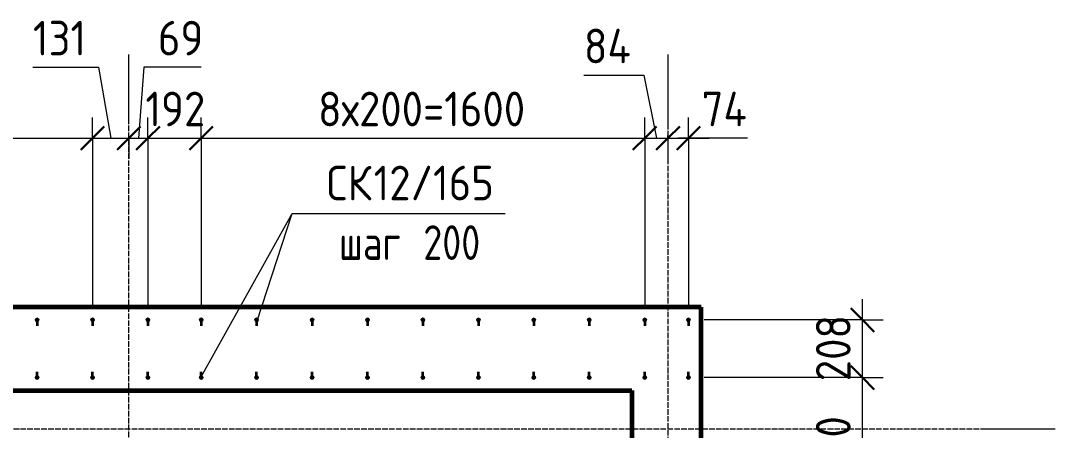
# Model space of a CAD drawing. Header units: millimetres. Extents: x 56549 to 83419, y -3049 to 32998.
# Drawn here: x 59610 to 63342, y 31141 to 32619 of the extents above; entities that cross this region are included whole.
import ezdxf

# ---------------------------------------------------------------- set-up
doc = ezdxf.new("R2010")
doc.units = ezdxf.units.MM
doc.linetypes.add('02 Штрихпунктирная _20 мм_', pattern=[25, 20, -2.5, 0, -2.5])
for name, color, linetype, lineweight in [('AA_Dim', 7, 'Continuous', 9), ('AA_Dim-50', 7, 'Continuous', 9), ('AA_Linii', 7, 'Continuous', 9), ('AA_Vinoska', 7, 'Continuous', 9), ('AF_Stena_Опалубка', 253, 'Continuous', 20), ('KR_Armatura', 7, 'Continuous', 20), ('KR_Armatura_Tonkie', 7, 'Continuous', 20), ('KR_Fundament', 7, 'Continuous', 20), ('Оси', 7, 'Continuous', 9)]:
    doc.layers.add(name, color=color, linetype=linetype, lineweight=lineweight)
doc.styles.add('ISOCPEUR_2', font='isocpeur.TTF', dxfattribs={"width": 0.9, "height": 125})
doc.styles.add('ISOCPEUR_3', font='isocpeur.TTF', dxfattribs={"width": 0.8, "height": 125})
doc.dimstyles.new('05_Округл_1мм__прозр_', dxfattribs={"dimscale": 304.8, "dimtxt": 125.344371, "dimasz": 0.278871, "dimexe": 0.246063, "dimexo": 0.164042, "dimgap": 0.016404, "dimtad": 1, "dimdec": 0, "dimdsep": 46, "dimtxsty": 'ISOCPEUR_2', "dimblk1": 'OBLIQUE', "dimblk2": 'OBLIQUE', "dimsah": 1, "dimcen": 0.09, "dimdle": 0.246063, "dimazin": 0, "dimtfac": 1, "dimtdec": 4, "dimtix": 1, "dimtmove": 0, "dimatfit": 3, "dimfxl": 1, "dimtvp": 1, "dimtolj": 1, "dimtzin": 0, "dimlwd": 18, "dimlwe": 18, "dimarcsym": 2})
doc.dimstyles.new('05_Округл_1мм__прозр__1', dxfattribs={"dimscale": 304.8, "dimtxt": 125.344371, "dimasz": 0.278871, "dimexe": 0.246063, "dimexo": 0.164042, "dimgap": 0.016404, "dimtad": 1, "dimdec": 0, "dimdsep": 46, "dimtxsty": 'ISOCPEUR_2', "dimblk1": 'OBLIQUE', "dimblk2": 'OBLIQUE', "dimsah": 1, "dimcen": 0.09, "dimdle": 0.246063, "dimazin": 0, "dimtfac": 1, "dimtdec": 4, "dimtix": 1, "dimtmove": 1, "dimatfit": 3, "dimfxl": 1, "dimtvp": 1, "dimtolj": 1, "dimtzin": 0, "dimlwd": 18, "dimlwe": 18, "dimarcsym": 2})

# ---------------------------------------------------------------- blocks, each defined once
blk = doc.blocks.new('351_Ряд стержней П переменный шаг _НесАрм_РабПлоск_ - Тип 1-3764197-Схема расположения выпусков фундаментной плиты на отм_-0_450 входной группы в осях 18-20_Н-А_1')
at = {"layer": 'KR_Armatura_Tonkie'}
for points in [[(0, 1854), (-0.8, 1857), (-1.8, 1858.2), (-4.4, 1859.8), (-7.6, 1859.8), (-10.2, 1858.2), (-11.8, 1855.6), (-12, 1854), (-11.2, 1851), (-9, 1848.8), (-6, 1848), (-3, 1848.8), (-1.8, 1849.8), (-0.2, 1852.4)], [(208, 1854), (207.8, 1855.6), (206.2, 1858.2), (205, 1859.2), (202, 1860), (200.4, 1859.8), (197.8, 1858.2), (196.2, 1855.6), (196, 1854), (196.8, 1851), (199, 1848.8), (202, 1848), (205, 1848.8), (207.2, 1851)], [(0, 1696), (-0.8, 1699), (-2, 1700.4), (-4.4, 1701.8), (-7.6, 1701.8), (-10.2, 1700.2), (-11.8, 1697.6), (-12, 1696), (-11.2, 1693), (-9, 1690.8), (-6, 1690), (-3, 1690.8), (-1.8, 1691.8), (-0.2, 1694.4)], [(208, 1696), (207.8, 1697.6), (206.2, 1700.2), (205, 1701.2), (202, 1702), (200.4, 1701.8), (197.8, 1700.2), (196.2, 1697.6), (196, 1696), (196.8, 1693), (199, 1690.8), (202, 1690), (205, 1690.8), (207.2, 1693)], [(0, 1496), (-0.8, 1499), (-1.8, 1500.2), (-4.4, 1501.8), (-7.6, 1501.8), (-10.2, 1500.2), (-11.8, 1497.6), (-12, 1496), (-11.2, 1493), (-9, 1490.8), (-6, 1490), (-3, 1490.8), (-1.8, 1491.8), (-0.2, 1494.4)], [(208, 1496), (207.8, 1497.6), (206.2, 1500.2), (205, 1501.2), (202, 1502), (200.4, 1501.8), (197.8, 1500.2), (196.2, 1497.6), (196, 1496), (196.8, 1493), (199, 1490.8), (202, 1490), (205, 1490.8), (207.2, 1493)], [(0, 1296), (-0.8, 1299), (-1.8, 1300.2), (-4.4, 1301.8), (-7.6, 1301.8), (-10.2, 1300.2), (-11.8, 1297.6), (-12, 1296), (-11.2, 1293), (-9, 1290.8), (-6, 1290), (-3, 1290.8), (-1.8, 1291.8), (-0.2, 1294.4)], [(208, 1296), (207.8, 1297.6), (206.2, 1300.2), (205, 1301.2), (202, 1302), (200.4, 1301.8), (197.8, 1300.2), (196.2, 1297.6), (196, 1296), (196.8, 1293), (199, 1290.8), (202, 1290), (205, 1290.8), (207.2, 1293)], [(0, 1096), (-0.8, 1099), (-2.7, 1100.8), (-4.4, 1101.8), (-7.6, 1101.8), (-10.2, 1100.2), (-11.8, 1097.6), (-12, 1096), (-11.2, 1093), (-9, 1090.8), (-6, 1090), (-3, 1090.8), (-1.8, 1091.8), (-0.2, 1094.4)], [(208, 1096), (207.8, 1097.6), (205.6, 1100.8), (205, 1101.2), (202, 1102), (200.4, 1101.8), (197.8, 1100.2), (196.2, 1097.6), (196, 1096), (196.8, 1093), (199, 1090.8), (202, 1090), (205, 1090.8), (207.2, 1093)], [(0, 896), (-0.8, 899), (-1.8, 900.2), (-4.4, 901.8), (-7.6, 901.8), (-10.2, 900.2), (-11.8, 897.6), (-12, 896), (-11.2, 893), (-9, 890.8), (-6, 890), (-3, 890.8), (-1.8, 891.8), (-0.2, 894.4)], [(208, 896), (207.8, 897.6), (206.2, 900.2), (205, 901.2), (202, 902), (200.4, 901.8), (197.8, 900.2), (196.2, 897.6), (196, 896), (196.8, 893), (199, 890.8), (202, 890), (205, 890.8), (207.2, 893)], [(0, 696), (-0.8, 699), (-1.8, 700.2), (-4.4, 701.8), (-7.6, 701.8), (-10.2, 700.2), (-11.8, 697.6), (-12, 696), (-11.2, 693), (-9, 690.8), (-6, 690), (-3, 690.8), (-1.8, 691.8), (-0.2, 694.6)], [(208, 696), (207.8, 697.6), (206.2, 700.2), (205, 701.2), (202, 702), (200.4, 701.8), (197.8, 700.2), (196.2, 697.6), (196, 696), (196.8, 693), (199, 690.8), (202, 690), (205, 690.8), (207.2, 693)], [(0, 496), (-0.8, 499), (-1.8, 500.2), (-4.4, 501.8), (-7.6, 501.8), (-10.2, 500.2), (-11.8, 497.6), (-12, 496), (-11.2, 493), (-9, 490.8), (-6, 490), (-3, 490.8), (-1.8, 491.8), (-0.2, 494.4)], [(208, 496), (207.8, 497.6), (206.2, 500.2), (205, 501.2), (202, 502), (200.4, 501.8), (197.8, 500.2), (196.2, 497.6), (196, 496), (196.8, 493), (199, 490.8), (202, 490), (205, 490.8), (207.2, 493)], [(0, 296), (-0.8, 299), (-1.8, 300.2), (-4.4, 301.8), (-7.6, 301.8), (-10.2, 300.2), (-11.8, 297.6), (-12, 296), (-11.2, 293), (-9, 290.8), (-6, 290), (-3, 290.8), (-1.8, 291.8), (-0.2, 294.4)], [(208, 296), (207.8, 297.6), (206.2, 300.2), (205, 301.2), (202, 302), (200.4, 301.8), (197.8, 300.2), (196.2, 297.6), (196, 296), (196.8, 293), (199, 290.8), (202, 290), (205, 290.8), (207.2, 293)], [(0, 96), (-0.8, 99), (-1.8, 100.2), (-4.4, 101.8), (-7.6, 101.8), (-10.2, 100.2), (-11.8, 97.6), (-11.7, 94.9), (-11.2, 93), (-9, 90.8), (-6, 90), (-3, 90.8), (-1.8, 91.8), (-0.1, 94.9)], [(208, 96), (207.8, 97.6), (206.2, 100.2), (205, 101.2), (202, 102), (200.4, 101.8), (197.8, 100.2), (196.2, 97.6), (196.3, 94.9), (196.8, 93), (199, 90.8), (202, 90), (205, 90.8), (207.2, 93), (207.7, 94.9)], [(0, -96), (-0.8, -93), (-1.8, -91.8), (-4.4, -90.2), (-7.6, -90.2), (-10.2, -91.8), (-11.8, -94.4), (-12, -96), (-11.2, -99), (-9, -101.2), (-6, -102), (-3, -101.2), (-1.8, -100.2), (-0.2, -97.6)], [(208, -96), (207.8, -94.4), (206.2, -91.8), (205, -90.8), (202, -90), (200.4, -90.2), (197.8, -91.8), (196.2, -94.4), (196, -96), (196.8, -99), (199, -101.2), (202, -102), (205, -101.2), (207.2, -99)], [(0, -296), (-1.6, -291.9), (-1.8, -291.8), (-4.4, -290.2), (-7.6, -290.2), (-10.3, -291.9), (-11.8, -294.4), (-12, -296), (-11.2, -299), (-9, -301.2), (-6, -302), (-3, -301.2), (-1.8, -300.2), (-0.2, -297.6)], [(208, -296), (207.8, -294.4), (206.2, -291.8), (205, -290.8), (202, -290), (200.4, -290.2), (197.7, -291.9), (196.2, -294.4), (196, -296), (196.8, -299), (199, -301.2), (202, -302), (205, -301.2), (207.2, -299)], [(0, -496), (-0.8, -493), (-1.8, -491.8), (-4.4, -490.2), (-7.6, -490.2), (-10.2, -491.8), (-11.8, -494.4), (-12, -496), (-11.2, -499), (-9, -501.2), (-6, -502), (-3, -501.2), (-1.8, -500.2), (-0.2, -497.6)], [(208, -496), (207.8, -494.4), (206.2, -491.8), (205, -490.8), (202, -490), (200.4, -490.2), (197.8, -491.8), (196.2, -494.4), (196, -496), (196.8, -499), (199, -501.2), (202, -502), (205, -501.2), (207.2, -499)], [(0, -696), (-0.8, -693), (-1.8, -691.8), (-4.4, -690.2), (-7.6, -690.2), (-10.2, -691.8), (-11.8, -694.4), (-12, -696), (-11.2, -699), (-9, -701.2), (-6, -702), (-3, -701.2), (-1.8, -700.2), (-0.2, -697.6)], [(208, -696), (207.8, -694.4), (206.2, -691.8), (205, -690.8), (202, -690), (200.4, -690.2), (197.8, -691.8), (196.2, -694.4), (196, -696), (196.8, -699), (199, -701.2), (202, -702), (205, -701.2), (207.2, -699)], [(0, -896), (-0.8, -893), (-2.1, -891.6), (-4.4, -890.2), (-7.6, -890.2), (-10.2, -891.8), (-11.8, -894.4), (-12, -896), (-11.2, -899), (-9, -901.2), (-6, -902), (-3, -901.2), (-1.8, -900.2), (-0.2, -897.6)], [(208, -896), (207.8, -894.4), (206.2, -891.8), (205, -890.8), (202, -890), (200.4, -890.2), (197.8, -891.8), (196.2, -894.4), (196, -896), (196.8, -899), (199, -901.2), (202, -902), (205, -901.2), (207.2, -899)], [(0, -1096), (-0.8, -1093), (-1.8, -1091.8), (-4.4, -1090.2), (-7.6, -1090.2), (-10.2, -1091.8), (-11.8, -1094.4), (-12, -1096), (-11.2, -1099), (-9, -1101.2), (-6, -1102), (-3, -1101.2), (-1.8, -1100.2), (-0.2, -1097.6)], [(208, -1096), (207.8, -1094.4), (206.2, -1091.8), (205, -1090.8), (202, -1090), (200.4, -1090.2), (197.8, -1091.8), (196.2, -1094.4), (196, -1096), (196.8, -1099), (199, -1101.2), (202, -1102), (205, -1101.2), (207.2, -1099)], [(0, -1296), (-0.8, -1293), (-1.8, -1291.8), (-4.4, -1290.2), (-7.6, -1290.2), (-10.2, -1291.8), (-11.8, -1294.4), (-12, -1296), (-11.2, -1299), (-9, -1301.2), (-6, -1302), (-3, -1301.2), (-1.8, -1300.2), (-0.2, -1297.6)], [(208, -1296), (207.8, -1294.4), (206.2, -1291.8), (205, -1290.8), (202, -1290), (200.4, -1290.2), (197.8, -1291.8), (196.2, -1294.4), (196, -1296), (196.8, -1299), (199, -1301.2), (202, -1302), (205, -1301.2), (207.2, -1299), (207.5, -1297.8)], [(0, -1496), (-0.8, -1493), (-2.7, -1491.2), (-4.4, -1490.2), (-7.6, -1490.2), (-10.2, -1491.8), (-11.8, -1494.4), (-12, -1496), (-11.2, -1499), (-9, -1501.2), (-6, -1502), (-3, -1501.2), (-1.8, -1500.2), (-0.2, -1497.6)], [(208, -1496), (207.8, -1494.4), (206.2, -1491.8), (205, -1490.8), (202, -1490), (200.4, -1490.2), (197.8, -1491.8), (196.2, -1494.4), (196, -1496), (196.8, -1499), (199, -1501.2), (202, -1502), (205, -1501.2), (207.2, -1499)], [(0, -1696), (-0.8, -1693), (-1.8, -1691.8), (-4.4, -1690.2), (-7.6, -1690.2), (-10.2, -1691.8), (-11.8, -1694.4), (-12, -1696), (-11.2, -1699), (-9, -1701.2), (-6, -1702), (-3, -1701.2), (-1.8, -1700.2), (-0.2, -1697.6)], [(208, -1696), (207.8, -1694.4), (206.2, -1691.8), (205, -1690.8), (202, -1690), (200.4, -1690.2), (197.8, -1691.8), (196.2, -1694.4), (196, -1696), (196.8, -1699), (199, -1701.2), (202, -1702), (205, -1701.2), (207.2, -1699)], [(0, -1854), (-0.8, -1851), (-1.8, -1849.8), (-4.4, -1848.2), (-7.6, -1848.2), (-10.2, -1849.8), (-11.8, -1852.4), (-12, -1854), (-11.2, -1857), (-9, -1859.2), (-6, -1860), (-2.4, -1858.7), (-1.8, -1858.2), (-0.2, -1855.6)], [(208, -1854), (207.8, -1852.4), (206.2, -1849.8), (205, -1848.8), (202, -1848), (200.4, -1848.2), (197.8, -1849.8), (196.2, -1852.4), (196, -1854), (196.8, -1857), (199, -1859.2), (202, -1860), (205, -1859.2), (207.2, -1857)]]:
    blk.add_hatch(color=256, dxfattribs=at).paths.add_polyline_path(points)
at = {"layer": 'KR_Armatura'}
for centre in [(-6, 1854), (202, 1854), (-6, 1696), (202, 1696), (-6, 1496), (202, 1496), (-6, 1296), (202, 1296), (-6, 1096), (202, 1096), (-6, 896), (202, 896), (-6, 696), (202, 696), (-6, 496), (202, 496), (-6, 296), (202, 296), (-6, 96), (202, 96), (-6, -96), (202, -96), (-6, -296), (202, -296), (-6, -496), (202, -496), (-6, -696), (202, -696), (-6, -896), (202, -896), (-6, -1096), (202, -1096), (-6, -1296), (202, -1296), (-6, -1496), (202, -1496), (-6, -1696), (202, -1696), (-6, -1854), (202, -1854)]:
    blk.add_circle(centre, 6, dxfattribs=at)
at = {"layer": 'KR_Armatura_Tonkie', "lineweight": 35}
for p, q in [((0, 1854), (15, 1854)), ((196, 1854), (181, 1854)), ((0, 1696), (15, 1696)), ((196, 1696), (181, 1696)), ((0, 1496), (15, 1496)), ((196, 1496), (181, 1496)), ((0, 1296), (15, 1296)), ((196, 1296), (181, 1296)), ((0, 1096), (15, 1096)), ((196, 1096), (181, 1096)), ((0, 896), (15, 896)), ((196, 896), (181, 896)), ((0, 696), (15, 696)), ((196, 696), (181, 696)), ((0, 496), (15, 496)), ((196, 496), (181, 496)), ((0, 296), (15, 296)), ((196, 296), (181, 296)), ((0, 96), (15, 96)), ((196, 96), (181, 96)), ((0, -96), (15, -96)), ((196, -96), (181, -96)), ((0, -296), (15, -296)), ((196, -296), (181, -296)), ((0, -496), (15, -496)), ((196, -496), (181, -496)), ((0, -696), (15, -696)), ((196, -696), (181, -696)), ((0, -896), (15, -896)), ((196, -896), (181, -896)), ((0, -1096), (15, -1096)), ((196, -1096), (181, -1096)), ((0, -1296), (15, -1296)), ((196, -1296), (181, -1296)), ((0, -1496), (15, -1496)), ((196, -1496), (181, -1496)), ((0, -1696), (15, -1696)), ((196, -1696), (181, -1696)), ((0, -1854), (15, -1854)), ((196, -1854), (181, -1854))]:
    blk.add_line(p, q, dxfattribs=at)
at = {"layer": 'KR_Armatura_Tonkie'}
for centre, start, end in [((-6, 1854), 360, 180), ((-6, 1854), 180, 0), ((202, 1854), 0, 180), ((202, 1854), 180, 360), ((-6, 1696), 360, 180), ((-6, 1696), 180, 0), ((202, 1696), 0, 180), ((202, 1696), 180, 360), ((-6, 1496), 360, 180), ((-6, 1496), 180, 0), ((202, 1496), 0, 180), ((202, 1496), 180, 360), ((-6, 1296), 360, 180), ((-6, 1296), 180, 0), ((202, 1296), 0, 180), ((202, 1296), 180, 360), ((-6, 1096), 360, 180), ((-6, 1096), 180, 0), ((202, 1096), 0, 180), ((202, 1096), 180, 360), ((-6, 896), 360, 180), ((-6, 896), 180, 0), ((202, 896), 0, 180), ((202, 896), 180, 360), ((-6, 696), 360, 180), ((-6, 696), 180, 0), ((202, 696), 0, 180), ((202, 696), 180, 360), ((-6, 496), 360, 180), ((-6, 496), 180, 0), ((202, 496), 0, 180), ((202, 496), 180, 360), ((-6, 296), 360, 180), ((202, 296), 0, 180), ((-6, 296), 180, 360), ((202, 296), 180, 360), ((-6, 96), 360, 180), ((-6, 96), 180, 360), ((202, 96), 0, 180), ((202, 96), 180, 360), ((-6, -96), 360, 180), ((-6, -96), 180, 360), ((202, -96), 0, 180), ((202, -96), 180, 360), ((-6, -296), 360, 180), ((-6, -296), 180, 360), ((202, -296), 0, 180), ((202, -296), 180, 360), ((-6, -496), 360, 180), ((-6, -496), 180, 0), ((202, -496), 0, 180), ((202, -496), 180, 360), ((-6, -696), 360, 180), ((-6, -696), 180, 0), ((202, -696), 0, 180), ((202, -696), 180, 360), ((-6, -896), 360, 180), ((202, -896), 0, 180), ((-6, -896), 180, 0), ((202, -896), 180, 360), ((-6, -1096), 360, 180), ((-6, -1096), 180, 0), ((202, -1096), 0, 180), ((202, -1096), 180, 360), ((-6, -1296), 360, 180), ((-6, -1296), 180, 0), ((202, -1296), 0, 180), ((202, -1296), 180, 360), ((-6, -1496), 360, 180), ((202, -1496), 0, 180), ((-6, -1496), 180, 0), ((202, -1496), 180, 360), ((-6, -1696), 360, 180), ((-6, -1696), 180, 0), ((202, -1696), 0, 180), ((202, -1696), 180, 360), ((-6, -1854), 360, 180), ((-6, -1854), 180, 0), ((202, -1854), 0, 180), ((202, -1854), 180, 360)]:
    blk.add_arc(centre, 6, start, end, dxfattribs=at)
blk = doc.blocks.new('DIMBLOCK3-Схема расположения выпусков фундаментной плиты на отм_-0_450 входной группы в осях 18-20_Н-А_1')
at = {"layer": 'AA_Dim-50', "lineweight": 18}
for p, q in [((58469.1, 32194.7), (58469.1, 32269.7)), ((59869.1, 32194.7), (59869.1, 32269.7)), ((58469.1, 32194.7), (59869.1, 32194.7)), ((58469.1, 32194.7), (58469.1, 31595)), ((59869.1, 32194.7), (59869.1, 31595)), ((60000.1, 32194.7), (60000.1, 32204.8)), ((60000.1, 32194.7), (60000.1, 32119.7))]:
    blk.add_line(p, q, dxfattribs=at)
at = {"layer": 'AA_Dim-50', "lineweight": 30}
for p, q in [((58469.1, 32194.7), (58511.6, 32237.2)), ((59869.1, 32194.7), (59911.6, 32237.2)), ((60000.1, 32194.7), (60042.6, 32237.2)), ((58469.1, 32194.7), (58426.6, 32152.2)), ((59869.1, 32194.7), (59826.6, 32152.2)), ((60000.1, 32194.7), (59957.6, 32152.2))]:
    blk.add_line(p, q, dxfattribs=at)
at = {"layer": 'AA_Dim-50', "color": 0, "lineweight": 18, "insert": (58785.9, 32362.6), "char_height": 125, "width": 919.507, "attachment_point": 1, "line_spacing_factor": 1.135194, "style": 'ISOCPEUR_2'}
blk.add_mtext('7х200=1400', dxfattribs=at)
blk = doc.blocks.new('_None')
blk = doc.blocks.new('DIMBLOCK4-Схема расположения выпусков фундаментной плиты на отм_-0_450 входной группы в осях 18-20_Н-А_1')
at = {"layer": 'AA_Dim-50', "lineweight": 18}
for p, q in [((59654, 32450.5), (59890.8, 32450.5)), ((59890.8, 32450.5), (59934.6, 32194.7)), ((59869.1, 32194.7), (59869.1, 32269.7)), ((60069.1, 32194.7), (60069.1, 32269.7)), ((59869.1, 32194.7), (60000.1, 32194.7)), ((59869.1, 32194.7), (59869.1, 31595)), ((60000.1, 32194.7), (60000.1, 32204.8)), ((60000.1, 32194.7), (60000.1, 32119.7)), ((60069.1, 32194.7), (60069.1, 31595))]:
    blk.add_line(p, q, dxfattribs=at)
at = {"layer": 'AA_Dim-50', "lineweight": 30}
for p, q in [((59869.1, 32194.7), (59911.6, 32237.2)), ((60000.1, 32194.7), (60042.6, 32237.2)), ((60069.1, 32194.7), (60111.6, 32237.2)), ((59869.1, 32194.7), (59826.6, 32152.2)), ((60000.1, 32194.7), (59957.6, 32152.2)), ((60069.1, 32194.7), (60026.6, 32152.2))]:
    blk.add_line(p, q, dxfattribs=at)
at = {"layer": 'AA_Dim-50', "color": 0, "lineweight": 18, "insert": (59654, 32618.3), "char_height": 125, "width": 224.201, "attachment_point": 1, "line_spacing_factor": 1.135194, "style": 'ISOCPEUR_2'}
blk.add_mtext('131', dxfattribs=at)
blk = doc.blocks.new('DIMBLOCK5-Схема расположения выпусков фундаментной плиты на отм_-0_450 входной группы в осях 18-20_Н-А_1')
at = {"layer": 'AA_Dim-50', "lineweight": 18}
for p, q in [((60054.6, 32450.5), (60034.6, 32194.7)), ((60260.7, 32450.5), (60054.6, 32450.5)), ((60069.1, 32194.7), (60069.1, 32269.7)), ((60261.1, 32194.7), (60261.1, 32269.7)), ((60000.1, 32194.7), (60000.1, 32204.8)), ((60000.1, 32194.7), (60069.1, 32194.7)), ((60000.1, 32194.7), (60000.1, 32119.7)), ((60069.1, 32194.7), (60069.1, 31595)), ((60261.1, 32194.7), (60261.1, 31595))]:
    blk.add_line(p, q, dxfattribs=at)
at = {"layer": 'AA_Dim-50', "lineweight": 30}
for p, q in [((60000.1, 32194.7), (60042.6, 32237.2)), ((60069.1, 32194.7), (60111.6, 32237.2)), ((60261.1, 32194.7), (60303.6, 32237.2)), ((60000.1, 32194.7), (59957.6, 32152.2)), ((60069.1, 32194.7), (60026.6, 32152.2)), ((60261.1, 32194.7), (60218.6, 32152.2))]:
    blk.add_line(p, q, dxfattribs=at)
at = {"layer": 'AA_Dim-50', "color": 0, "lineweight": 18, "insert": (60104.6, 32618.3), "char_height": 125, "width": 187.307, "attachment_point": 1, "line_spacing_factor": 1.135194, "style": 'ISOCPEUR_2'}
blk.add_mtext('69', dxfattribs=at)
blk = doc.blocks.new('DIMBLOCK6-Схема расположения выпусков фундаментной плиты на отм_-0_450 входной группы в осях 18-20_Н-А_1')
at = {"layer": 'AA_Dim-50', "lineweight": 18}
for p, q in [((60069.1, 32194.7), (60069.1, 32269.7)), ((60261.1, 32194.7), (60261.1, 32269.7)), ((60069.1, 32194.7), (60261.1, 32194.7)), ((60069.1, 32194.7), (60069.1, 31595)), ((60261.1, 32194.7), (60261.1, 31595))]:
    blk.add_line(p, q, dxfattribs=at)
at = {"layer": 'AA_Dim-50', "lineweight": 30}
for p, q in [((60069.1, 32194.7), (60111.6, 32237.2)), ((60261.1, 32194.7), (60303.6, 32237.2)), ((60069.1, 32194.7), (60026.6, 32152.2)), ((60261.1, 32194.7), (60218.6, 32152.2))]:
    blk.add_line(p, q, dxfattribs=at)
at = {"layer": 'AA_Dim-50', "color": 0, "lineweight": 18, "insert": (60059.8, 32362.6), "char_height": 125, "width": 252.581, "attachment_point": 1, "line_spacing_factor": 1.135194, "style": 'ISOCPEUR_2'}
blk.add_mtext('192', dxfattribs=at)
blk = doc.blocks.new('DIMBLOCK7-Схема расположения выпусков фундаментной плиты на отм_-0_450 входной группы в осях 18-20_Н-А_1')
at = {"layer": 'AA_Dim-50', "lineweight": 18}
for p, q in [((60261.1, 32194.7), (60261.1, 32269.7)), ((61861.1, 32194.7), (61861.1, 32269.7)), ((60261.1, 32194.7), (61861.1, 32194.7)), ((60261.1, 32194.7), (60261.1, 31595)), ((61861.1, 32194.7), (61861.1, 31595)), ((61945.1, 32194.7), (61945.1, 32204.8)), ((61945.1, 32194.7), (61945.1, 32119.7))]:
    blk.add_line(p, q, dxfattribs=at)
at = {"layer": 'AA_Dim-50', "lineweight": 30}
for p, q in [((60261.1, 32194.7), (60303.6, 32237.2)), ((61861.1, 32194.7), (61903.6, 32237.2)), ((61945.1, 32194.7), (61987.6, 32237.2)), ((60261.1, 32194.7), (60218.6, 32152.2)), ((61861.1, 32194.7), (61818.6, 32152.2)), ((61945.1, 32194.7), (61902.6, 32152.2))]:
    blk.add_line(p, q, dxfattribs=at)
at = {"layer": 'AA_Dim-50', "color": 0, "lineweight": 18, "insert": (60682.7, 32362.6), "char_height": 125, "width": 908.155, "attachment_point": 1, "line_spacing_factor": 1.135194, "style": 'ISOCPEUR_2'}
blk.add_mtext('8х200=1600', dxfattribs=at)
blk = doc.blocks.new('DIMBLOCK8-Схема расположения выпусков фундаментной плиты на отм_-0_450 входной группы в осях 18-20_Н-А_1')
at = {"layer": 'AA_Dim-50', "lineweight": 18}
for p, q in [((61641.8, 32422), (61857.4, 32422)), ((61857.4, 32422), (61903.1, 32194.7)), ((61861.1, 32194.7), (61861.1, 32269.7)), ((62019.1, 32194.7), (62019.1, 32269.7)), ((61861.1, 32194.7), (61945.1, 32194.7)), ((61861.1, 32194.7), (61861.1, 31595)), ((61945.1, 32194.7), (61945.1, 32204.8)), ((61945.1, 32194.7), (61945.1, 32119.7)), ((62019.1, 32194.7), (62019.1, 31595))]:
    blk.add_line(p, q, dxfattribs=at)
at = {"layer": 'AA_Dim-50', "lineweight": 30}
for p, q in [((61861.1, 32194.7), (61903.6, 32237.2)), ((61945.1, 32194.7), (61987.6, 32237.2)), ((62019.1, 32194.7), (62061.6, 32237.2)), ((61861.1, 32194.7), (61818.6, 32152.2)), ((61945.1, 32194.7), (61902.6, 32152.2)), ((62019.1, 32194.7), (61976.6, 32152.2))]:
    blk.add_line(p, q, dxfattribs=at)
at = {"layer": 'AA_Dim-50', "color": 0, "lineweight": 18, "insert": (61641.8, 32589.9), "char_height": 125, "width": 198.659, "attachment_point": 1, "line_spacing_factor": 1.135194, "style": 'ISOCPEUR_2'}
blk.add_mtext('84', dxfattribs=at)
blk = doc.blocks.new('DIMBLOCK9-Схема расположения выпусков фундаментной плиты на отм_-0_450 входной группы в осях 18-20_Н-А_1')
at = {"layer": 'AA_Dim-50', "lineweight": 18}
for p, q in [((62019.1, 32194.7), (62019.1, 32269.7)), ((61945.1, 32194.7), (61945.1, 32204.8)), ((61945.1, 32194.7), (62094.1, 32194.7)), ((61945.1, 32194.7), (61945.1, 32119.7)), ((62016.5, 32194.7), (61982.1, 32194.7)), ((62232.1, 32194.7), (62016.5, 32194.7)), ((62019.1, 32194.7), (62019.1, 31595))]:
    blk.add_line(p, q, dxfattribs=at)
at = {"layer": 'AA_Dim-50', "lineweight": 30}
for p, q in [((61945.1, 32194.7), (61987.6, 32237.2)), ((62019.1, 32194.7), (62061.6, 32237.2)), ((61945.1, 32194.7), (61902.6, 32152.2)), ((62019.1, 32194.7), (61976.6, 32152.2))]:
    blk.add_line(p, q, dxfattribs=at)
at = {"layer": 'AA_Dim-50', "color": 0, "lineweight": 18, "insert": (62066.5, 32362.6), "char_height": 125, "width": 198.659, "attachment_point": 1, "line_spacing_factor": 1.135194, "style": 'ISOCPEUR_2'}
blk.add_mtext('74', dxfattribs=at)
blk = doc.blocks.new('DIMBLOCK18-Схема расположения выпусков фундаментной плиты на отм_-0_450 входной группы в осях 18-20_Н-А_1')
at = {"layer": 'AA_Dim-50', "lineweight": 30}
for p, q in [((62646.8, 31539), (62604.3, 31581.5)), ((62646.8, 31539), (62689.3, 31496.5)), ((62646.8, 31331), (62604.3, 31373.5)), ((62646.8, 31331), (62689.3, 31288.5)), ((62646.8, 30330.6), (62604.3, 30373.1)), ((62646.8, 30330.6), (62689.3, 30288.1))]:
    blk.add_line(p, q, dxfattribs=at)
at = {"layer": 'AA_Dim-50', "lineweight": 18}
for p, q in [((62646.8, 31539), (62075.1, 31539)), ((62646.8, 31539), (62721.8, 31539)), ((62646.8, 31331), (62075.1, 31331)), ((62646.8, 30330.6), (62646.8, 31331)), ((62646.8, 31331), (62721.8, 31331)), ((62646.8, 30330.6), (62075.1, 30330.6)), ((62646.8, 30330.6), (62721.8, 30330.6))]:
    blk.add_line(p, q, dxfattribs=at)
at = {"layer": 'AA_Dim-50', "color": 0, "lineweight": 18, "insert": (62479, 30452.2), "char_height": 125, "width": 908.155, "attachment_point": 1, "rotation": 90, "line_spacing_factor": 1.135194, "style": 'ISOCPEUR_2'}
blk.add_mtext('5х200=1000', dxfattribs=at)
blk = doc.blocks.new('DIMBLOCK19-Схема расположения выпусков фундаментной плиты на отм_-0_450 входной группы в осях 18-20_Н-А_1')
at = {"layer": 'AA_Dim-50', "lineweight": 30}
for p, q in [((62646.8, 31539), (62604.3, 31581.5)), ((62646.8, 31539), (62689.3, 31496.5)), ((62646.8, 31331), (62604.3, 31373.5)), ((62646.8, 31331), (62689.3, 31288.5))]:
    blk.add_line(p, q, dxfattribs=at)
at = {"layer": 'AA_Dim-50', "lineweight": 18}
for p, q in [((62646.8, 31331), (62646.8, 31614)), ((62646.8, 31539), (62075.1, 31539)), ((62646.8, 31539), (62721.8, 31539)), ((62646.8, 31331), (62075.1, 31331)), ((62646.8, 31331), (62721.8, 31331))]:
    blk.add_line(p, q, dxfattribs=at)
at = {"layer": 'AA_Dim-50', "color": 0, "lineweight": 18, "insert": (62479, 31317.9), "char_height": 125, "width": 280.961, "attachment_point": 1, "rotation": 90, "line_spacing_factor": 1.135194, "style": 'ISOCPEUR_2'}
blk.add_mtext('208', dxfattribs=at)
blk = doc.blocks.new('042_М_Арматуры - Диам длина поз _ Шаг-2260295-Схема расположения выпусков фундаментной плиты на отм_-0_450 входной группы в осях 18-20_Н-А_1')
at = {"layer": 'AA_Vinoska'}
blk.add_line((-7, 0), (7, 0), dxfattribs=at)

msp = doc.modelspace()

# ---------------------------------------------------------------- linework, layer by layer
at = {"layer": 'AA_Linii', "lineweight": 20}
for p, q in [((62025.0616, 31539), (62013.0616, 31539)), ((62025.0616, 31331), (62013.0616, 31331))]:
    msp.add_line(p, q, dxfattribs=at)
at = {"layer": 'AA_Vinoska'}
for p, q in [((60260.8849, 31333.1582), (60588.9043, 31923.0135)), ((60461.3815, 31531.6502), (60588.9043, 31923.0135)), ((60588.9043, 31923.0135), (60657.8777, 31923.0135)), ((60588.9043, 31923.0135), (60657.8777, 31923.0135))]:
    msp.add_line(p, q, dxfattribs=at)
at = {"layer": 'AF_Stena_Опалубка', "lineweight": 60}
for p, q in [((62065.0616, 31585), (58515.0616, 31585)), ((62065.0616, 31285), (62065.0616, 31585)), ((58515.0616, 31285), (61815.0616, 31285)), ((61815.0616, 31285), (61815.0616, 29930)), ((62065.0616, 27650), (62065.0616, 31285))]:
    msp.add_line(p, q, dxfattribs=at)
at = {"layer": 'KR_Fundament'}
for p, q in [((58265.0616, 31585), (62065.0616, 31585)), ((62065.0616, 31585), (58265.0616, 31585)), ((62065.0616, 31585), (62065.0616, 29140)), ((62065.0616, 27650), (62065.0616, 31585))]:
    msp.add_line(p, q, dxfattribs=at)
at = {"layer": 'Оси'}
for p, q in [((60000.0616, 32246.2062), (60000.0616, 32496.2062)), ((61945.0616, 32496.2062), (61945.0616, 32246.2062)), ((63342.4672, 31145), (63092.4672, 31145))]:
    msp.add_line(p, q, dxfattribs=at)
at = {"layer": 'Оси', "linetype": '02 Штрихпунктирная _20 мм_'}
for p, q in [((60000.0616, 26999.5119), (60000.0616, 32246.2062)), ((61945.0616, 32246.2062), (61945.0616, 26999.5119)), ((63092.4672, 31145), (57208.3949, 31145))]:
    msp.add_line(p, q, dxfattribs=at)

# ---------------------------------------------------------------- block references
at = {"layer": 'AA_Vinoska', "xscale": 49.99999999999998, "yscale": 49.99999999999998, "zscale": 49.99999999999998}
msp.add_blockref('042_М_Арматуры - Диам длина поз _ Шаг-2260295-Схема расположения выпусков фундаментной плиты на отм_-0_450 входной группы в осях 18-20_Н-А_1', (61007.8777, 31923.0135), dxfattribs=at)
msp.add_blockref('042_М_Арматуры - Диам длина поз _ Шаг-2260295-Схема расположения выпусков фундаментной плиты на отм_-0_450 входной группы в осях 18-20_Н-А_1', (61007.8777, 31923.0135), dxfattribs=at)
at = {"layer": 'KR_Armatura_Tonkie', "rotation": 269.9999999999997}
msp.add_blockref('351_Ряд стержней П переменный шаг _НесАрм_РабПлоск_ - Тип 1-3764197-Схема расположения выпусков фундаментной плиты на отм_-0_450 входной группы в осях 18-20_Н-А_1', (60165.0616, 31533), dxfattribs=at)

# ---------------------------------------------------------------- texts
at = {"layer": 'AA_Vinoska', "char_height": 125, "attachment_point": 1}
for s, insert, width, style in [('СК', (60713.6097, 32095.526), 205.632844, 'ISOCPEUR_2'), ('СК', (60713.6097, 32095.526), 205.632844, 'ISOCPEUR_2'), ('12/165', (60883.2738, 32095.526), 526.708687, 'ISOCPEUR_2'), ('12/165', (60883.2738, 32095.526), 526.708687, 'ISOCPEUR_2'), (' 200', (60998.7306, 31880.5733), 333.502, 'ISOCPEUR_3'), (' 200', (60998.7306, 31880.5733), 333.502, 'ISOCPEUR_3'), ('шаг', (60757.9597, 31880.5733), 291.81425, 'ISOCPEUR_3'), ('шаг', (60757.9597, 31880.5733), 291.81425, 'ISOCPEUR_3')]:
    msp.add_mtext(s, dxfattribs=dict(at, insert=insert, width=width, style=style))

# ---------------------------------------------------------------- dimensions: what is measured, and where the dimension line sits
at = {"layer": 'AA_Dim', "lineweight": 18}
for base, p1, p2, text, override, picture, middle in [((60000.0616, 32194.7322), (59869.0616, 31545), (60000.0616, 32254.8363), '131', {"dimpost": '<>', "dimblk1": 'None', "dimblk2": 'None', "dimsah": 1, "dimfxl": 721.823049}, 'DIMBLOCK4-Схема расположения выпусков фундаментной плиты на отм_-0_450 входной группы в осях 18-20_Н-А_1', (59766.079, 32534.968)), ((60069.0616, 32194.7322), (60000.0616, 32254.8363), (60069.0616, 31545), '69', {"dimpost": '<>', "dimblk1": 'None', "dimblk2": 'None', "dimsah": 1, "dimfxl": 713.181964}, 'DIMBLOCK5-Схема расположения выпусков фундаментной плиты на отм_-0_450 входной группы в осях 18-20_Н-А_1', (60198.2569, 32534.968)), ((61945.0616, 32194.7322), (61861.0616, 31545), (61945.0616, 32254.8363), '84', {"dimpost": '<>', "dimblk1": 'None', "dimblk2": 'None', "dimsah": 1, "dimfxl": 714.789139}, 'DIMBLOCK8-Схема расположения выпусков фундаментной плиты на отм_-0_450 входной группы в осях 18-20_Н-А_1', (61741.1757, 32506.5377)), ((62019.0616, 32194.7322), (61945.0616, 32254.8363), (62019.0616, 31545), '74', {"dimpost": '<>', "dimblk1": 'None', "dimblk2": 'None', "dimsah": 1, "dimfxl": 713.683062}, 'DIMBLOCK9-Схема расположения выпусков фундаментной плиты на отм_-0_450 входной группы в осях 18-20_Н-А_1', (62165.8611, 32279.2387))]:
    dim = msp.add_linear_dim(base=base, p1=p1, p2=p2, text=text, dimstyle='05_Округл_1мм__прозр__1', override=override, dxfattribs=at)
    dim.commit()
    dim.dimension.update_dxf_attribs({"geometry": picture, "text_midpoint": middle, "dimtype": 160})
for base, p1, p2, text, override, picture, middle in [((59869.0616, 32194.7322), (58469.0616, 31545), (59869.0616, 31545), '7х200=1400', {"dimpost": '<>', "dimblk1": 'None', "dimblk2": 'None', "dimsah": 1, "dimfxl": 1400}, 'DIMBLOCK3-Схема расположения выпусков фундаментной плиты на отм_-0_450 входной группы в осях 18-20_Н-А_1', (59169.0616, 32262.2322)), ((60261.0616, 32194.7322), (60069.0616, 31545), (60261.0616, 31545), '192', {"dimpost": '<>', "dimblk1": 'None', "dimblk2": 'None', "dimsah": 1, "dimfxl": 192}, 'DIMBLOCK6-Схема расположения выпусков фундаментной плиты на отм_-0_450 входной группы в осях 18-20_Н-А_1', (60165.0616, 32262.2322)), ((61861.0616, 32194.7322), (60261.0616, 31545), (61861.0616, 31545), '8х200=1600', {"dimpost": '<>', "dimblk1": 'None', "dimblk2": 'None', "dimsah": 1, "dimfxl": 1600}, 'DIMBLOCK7-Схема расположения выпусков фундаментной плиты на отм_-0_450 входной группы в осях 18-20_Н-А_1', (61061.0616, 32262.2322))]:
    dim = msp.add_linear_dim(base=base, p1=p1, p2=p2, text=text, dimstyle='05_Округл_1мм__прозр_', override=override, dxfattribs=at)
    dim.commit()
    dim.dimension.update_dxf_attribs({"geometry": picture, "text_midpoint": middle})
for base, p1, p2, text, override, picture, middle in [((62646.8161, 31539), (62025.0616, 31331), (62025.0616, 31539), '208', {"dimpost": '<>', "dimblk1": 'None', "dimblk2": 'None', "dimsah": 1, "dimfxl": 208}, 'DIMBLOCK19-Схема расположения выпусков фундаментной плиты на отм_-0_450 входной группы в осях 18-20_Н-А_1', (62579.3161, 31435)), ((62646.8161, 31331), (62025.0616, 30330.5898), (62025.0616, 31331), '5х200=1000', {"dimpost": '<>', "dimblk1": 'None', "dimblk2": 'None', "dimsah": 1, "dimfxl": 1000.410197}, 'DIMBLOCK18-Схема расположения выпусков фундаментной плиты на отм_-0_450 входной группы в осях 18-20_Н-А_1', (62579.3161, 30830.7949))]:
    dim = msp.add_linear_dim(base=base, p1=p1, p2=p2, angle=90, text=text, dimstyle='05_Округл_1мм__прозр_', override=override, dxfattribs=at)
    dim.commit()
    dim.dimension.update_dxf_attribs({"geometry": picture, "text_midpoint": middle})

doc.saveas('drawing.dxf')
